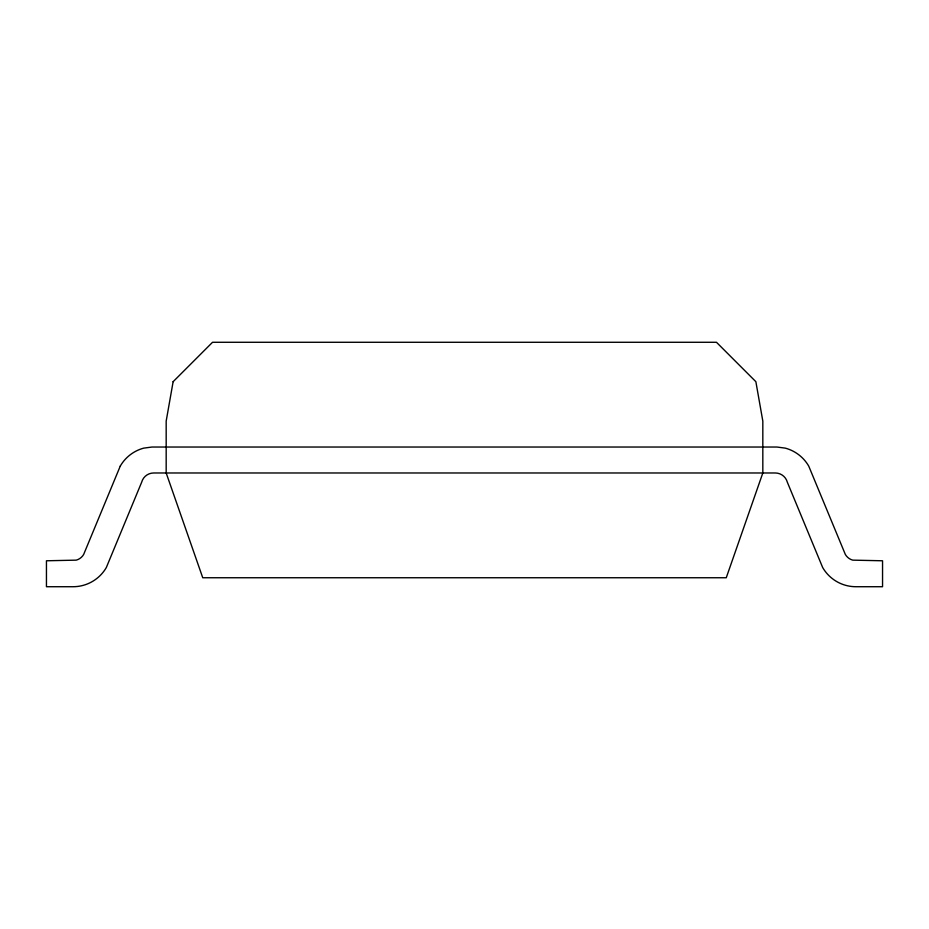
<?xml version="1.0" encoding="UTF-8"?>
<svg xmlns="http://www.w3.org/2000/svg" width="929" height="929" viewBox="0 0 929 929"><rect width="100%" height="100%" fill="white"/><g stroke="black" fill="none" stroke-linecap="round" stroke-linejoin="round"><path stroke-width="1.39" d="M173.131 381.691L166.175 421.104L166.175 472.977L202.743 577.745L726.257 577.745L762.825 472.977L762.825 421.104L755.869 381.691L716.468 342.278L212.532 342.278L173.131 381.691M120.247 466.137L83.668 554.439A12.251 12.251 0 0 1 76.236 560.141L46.45 560.779L46.45 586.722L73.066 586.722A38.414 38.414 0 0 0 106.336 567.514L141.661 482.221A12.472 12.472 0 0 1 153.703 472.977L775.297 472.977A12.472 12.472 0 0 1 787.339 482.221L822.664 567.514A38.414 38.414 0 0 0 855.934 586.722L882.55 586.722L882.55 560.779L852.764 560.141A12.251 12.251 0 0 1 845.332 554.439L808.753 466.137A38.635 38.635 0 0 0 785.295 448.138L776.992 447.035L152.008 447.035L143.705 448.138A38.635 38.635 0 0 0 120.247 466.137"/></g></svg>
